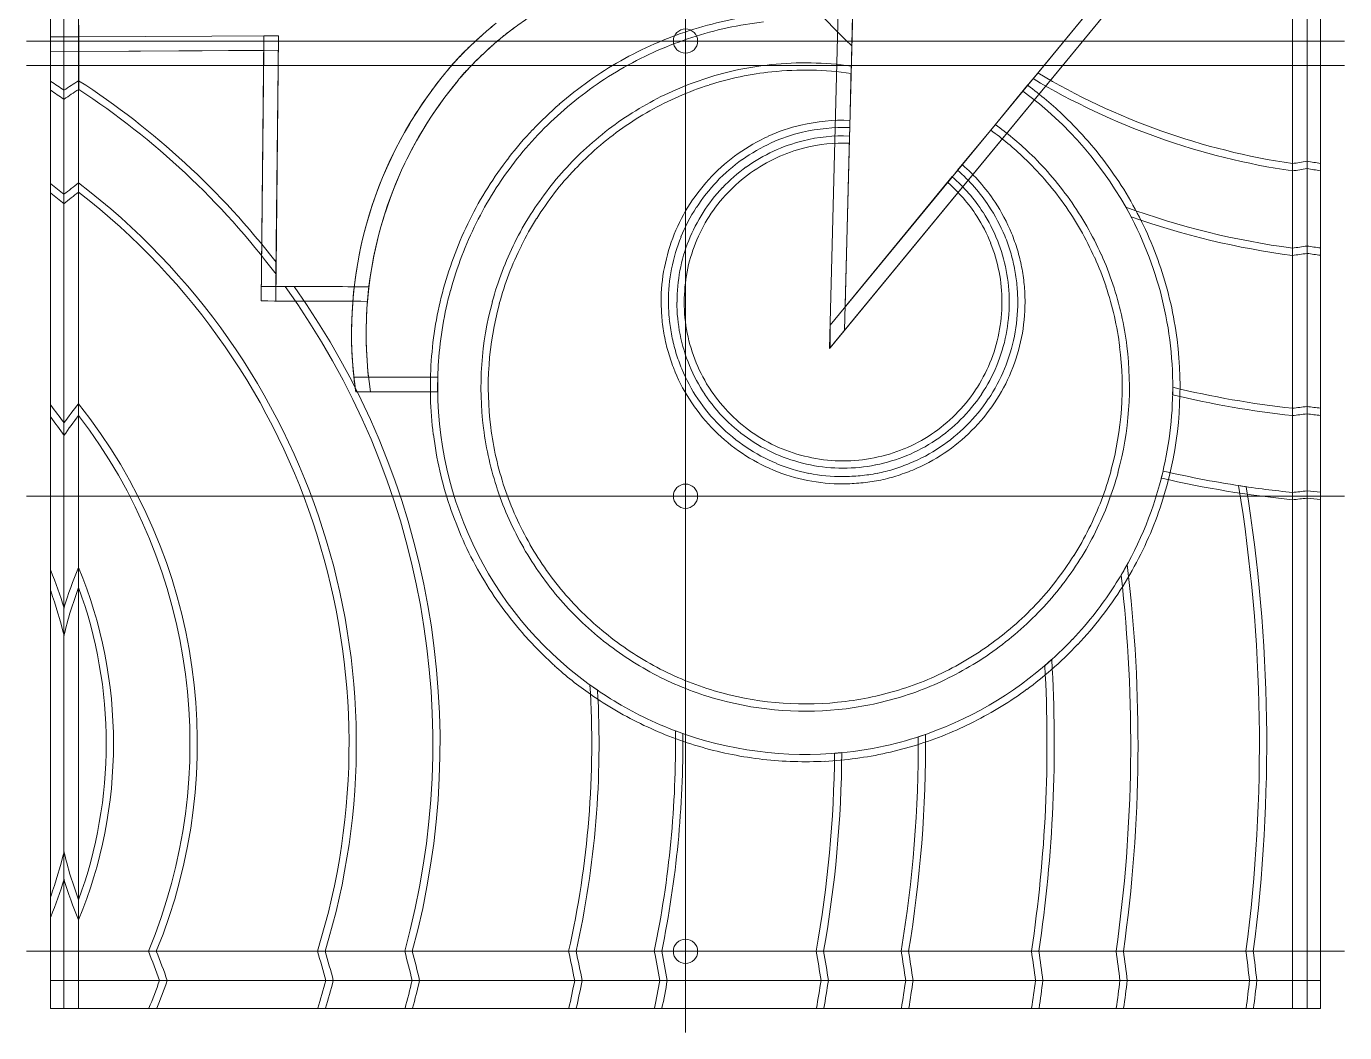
# Model space of a CAD drawing. Header units: millimetres. Extents: x 23331 to 24417, y -3758 to -2124.
# Drawn here: x 23331 to 24417, y -3758 to -2928 of the extents above; entities that cross this region are included whole.
import ezdxf

# ---------------------------------------------------------------- set-up
doc = ezdxf.new("R2010")
doc.units = ezdxf.units.MM
for name, color, linetype, lineweight, true_color in [('black ... sub 1', 18, 'Continuous', 0, 0x000000), ('black ... sub 3', 18, 'Continuous', 0, 0x000000), ('black ... sub 4', 18, 'Continuous', 0, 0x000000), ('black ... sub 5', 18, 'Continuous', 0, 0x000000), ('black ... sub 6', 18, 'Continuous', 0, 0x000000), ('layer 1', 160, 'Continuous', 0, 0x0055ff), ('layer 2', 215, 'Continuous', 0, 0xa349a4), ('layer 3', 2, 'Continuous', 0, 0xffff00), ('layer 4', 253, 'Continuous', 0, 0xa0a0a4), ('layer 5', 9, 'Continuous', 0, 0xc0c0c0), ('layer 6', 1, 'Continuous', 0, 0xff0000), ('layer 7', 30, 'Continuous', 0, 0xff7f00), ('layer 8', 3, 'Continuous', 0, 0x00ff00)]:
    doc.layers.add(name, color=color, linetype=linetype, lineweight=lineweight, true_color=true_color)

msp = doc.modelspace()

# ---------------------------------------------------------------- linework, layer by layer
at = {"layer": 'black ... sub 1'}
for p, q in [((24013.5, -2837.6), (24010.8, -2944.5)), ((23669.8, -3217.6), (23600.6, -3217.6)), ((23669.7, -3229.6), (23602.1, -3229.6)), ((24373.8, -3243.2), (24373.8, -3318.6)), ((24385.8, -3317.3), (24385.8, -3241.7)), ((24396.8, -3318.5), (24396.8, -3243))]:
    msp.add_line(p, q, dxfattribs=at)
for centre, radius, start, end in [((24458, -2472.7), 650, 216.5219, 226.5332), ((23935.7, -3181.7), 337, 186.1296, 188.1858), ((23974.3, -3225.8), 304.7, 178.4645, 180.7216), ((23970.5, -3225.5), 304.7, 345.7145, 359.9383), ((24458, -2472.7), 775, 256.3585, 263.7651), ((24289.6, -2472.7), 775, 276.2349, 277.1281), ((24482, -2472.7), 775, 262.8719, 263.6907), ((24458, -2472.7), 850, 256.9312, 264.317), ((24289.6, -2472.7), 850, 275.683, 276.4965), ((24482, -2472.7), 850, 263.5035, 264.2492)]:
    msp.add_arc(centre, radius, start, end, dxfattribs=at)
at = {"layer": 'black ... sub 3'}
for p, q in [((24009.8, -2513.5), (23992.4, -3194)), ((24004.8, -3179), (24021.8, -2516.1)), ((23526.5, -2936.3), (23524.2, -3154.7)), ((23526.5, -2936.3), (23538.5, -2936.3)), ((23538.5, -2936.3), (23536.2, -3154.8)), ((24151.8, -2981.7), (24164, -2966.9)), ((24385.8, -3115.6), (24385.8, -3039.6)), ((24373.8, -3041.5), (24373.8, -3117.3)), ((24396.8, -3117.1), (24396.8, -3041.4)), ((23524.2, -3154.7), (23536.2, -3154.8)), ((23992.4, -3194), (24004.8, -3179)), ((23602.1, -3229.6), (23614.2, -3229.6))]:
    msp.add_line(p, q, dxfattribs=at)
for centre, radius, start, end in [((23912.4, -3170.4), 312.5, 128.7723, 131.2242), ((23916.4, -3175.8), 307.1, 126.0568, 128.4727), ((23900.5, -3156.8), 294.3, 131.2242, 133.7504), ((23914.9, -3173.9), 304.7, 128.4727, 130.9425), ((23861.5, -3118.1), 239.4, 136.5614, 138.2263), ((23873.7, -3129.7), 256.2, 135.1228, 136.5614), ((23891.6, -3147.6), 281.5, 133.7504, 135.1228), ((23893.1, -3149.7), 272.1, 133.4929, 134.8895), ((23902.5, -3159.6), 285.7, 130.9425, 133.4929), ((24000.4, -3232.3), 419.2, 140.0897, 143.2242), ((23825.4, -3085.9), 191.1, 138.2263, 140.0897), ((23860.7, -3117.8), 226.6, 136.3618, 138.1026), ((23873.9, -3130.4), 244.8, 134.8895, 136.3618), ((23935.7, -3181.7), 325, 140.0748, 188.4902), ((23821.5, -3082.7), 174, 138.1026, 140.9517), ((24458, -2472.7), 575, 239.2473, 261.5828), ((23935.7, -3181.7), 337, 143.5293, 188.1858), ((23970.6, -3227.3), 305.2, 27.6983, 53.5765), ((24289.6, -2472.7), 575, 278.4172, 279.628), ((24482, -2472.7), 575, 260.372, 261.482), ((24458, -2472.7), 650, 250.4818, 262.5598), ((24289.6, -2472.7), 650, 277.4402, 278.5083), ((24482, -2472.7), 650, 261.4917, 262.4709)]:
    msp.add_arc(centre, radius, start, end, dxfattribs=at)
at = {"layer": 'black ... sub 4'}
for p, q in [((24011.5, -2919.4), (24010.2, -2967.3)), ((23350.8, -2937.1), (23361.8, -2937)), ((23350.8, -2949.1), (23350.8, -2937.1)), ((23361.8, -2937), (23350.9, -2937.1)), ((23361.7, -2937), (23373.7, -2937.1)), ((23373.8, -2937.1), (23361.8, -2937)), ((23361.8, -2949), (23361.8, -2937)), ((23373.8, -2937.1), (23373.9, -2937.1)), ((23538.5, -2936.2), (23373.9, -2937.1)), ((23373.9, -2937.1), (23373.9, -2949.1)), ((23538.5, -2936.2), (23538.4, -2948.2)), ((23361.9, -2949), (23350.8, -2949.1)), ((23361.8, -2949), (23373.9, -2949.1)), ((23538.4, -2948.2), (23373.9, -2949.1)), ((24125.3, -3013.9), (24155.6, -2977)), ((24009.2, -3005.8), (24008.8, -3024.8)), ((24089.8, -3057), (24101.8, -3042.4))]:
    msp.add_line(p, q, dxfattribs=at)
for centre, radius, start, end in [((23972, -3224.8), 307.9, 96.4422, 107.956), ((23971.6, -3223.5), 306.5, 107.956, 113.7521), ((23971.6, -3223.5), 306.5, 113.7521, 119.5479), ((23972.1, -3224.4), 307.6, 119.5479, 125.2992), ((23972.3, -3227.2), 262.7, 81.7049, 95.9628), ((23975.2, -3228.9), 313, 125.2992, 131), ((23972.1, -3224.9), 260.4, 95.9628, 107.6415), ((23971.8, -3223.9), 259.3, 113.5184, 119.3943), ((23971.8, -3223.8), 259.2, 107.6415, 113.5184), ((23972.7, -3224.8), 308, 46.1458, 53.569), ((23975.3, -3228.9), 313.1, 131, 136.5725), ((23972.2, -3224.7), 260.2, 119.3943, 125.2236), ((24003.6, -3155.5), 149.7, 87.8223, 103.3925), ((23969.1, -3228.6), 313.2, 41, 46.1458), ((23971.3, -3225.2), 307.7, 136.5725, 142.1939), ((23975, -3228.6), 265, 125.2236, 131), ((24003.8, -3155.4), 149.7, 114.4113, 125.339), ((24003.3, -3154.3), 148.6, 103.3925, 114.4113), ((23972.5, -3225.1), 260.6, 46.2192, 54.1244), ((23975, -3228.7), 265.1, 131, 136.567), ((24003.1, -3154.6), 129.8, 103.8187, 114.7528), ((24003.5, -3156.2), 131.5, 87.7213, 103.8187), ((23969.2, -3228.5), 313.1, 35.4272, 41), ((23970.5, -3224.6), 306.6, 142.1939, 147.8605), ((24004.6, -3156.6), 151.2, 125.339, 136.214), ((24003.4, -3155.2), 130.4, 114.7528, 125.6468), ((23969.4, -3228.4), 265.2, 41, 46.2192), ((23971.6, -3225.4), 260.4, 136.567, 142.1843), ((24003.9, -3155.9), 131.3, 125.6468, 136.5038), ((24002.7, -3156.5), 151.1, 33.4263, 49.0489), ((23973.6, -3225.4), 307.7, 29.8055, 35.4272), ((23970.3, -3224.5), 306.4, 147.8605, 153.5286), ((24004.5, -3156.5), 151, 136.214, 147.1025), ((24003.4, -3155.8), 131.2, 32.7136, 48.867), ((23969.4, -3228.3), 265.1, 35.433, 41), ((23970.9, -3224.8), 259.4, 142.1843, 147.8487), ((24003.8, -3155.8), 131.2, 136.5038, 147.373), ((24004.1, -3155.6), 149.4, 22.3046, 33.4263), ((23974.5, -3224.8), 306.6, 24.1392, 29.8055), ((24003.1, -3155.6), 149.4, 147.1025, 158.0515), ((23973.3, -3225.6), 260.4, 29.8157, 35.433), ((23971.5, -3225), 307.7, 153.5286, 164.7913), ((23970.6, -3224.7), 259.2, 147.8487, 153.5159), ((24003, -3155.3), 130.2, 147.373, 158.2844), ((24004.3, -3155.3), 130.2, 21.7738, 32.7136), ((24002.2, -3155.2), 148.4, 158.0515, 169.066), ((24004.8, -3155.3), 148.7, 16.7006, 22.3046), ((23974.1, -3225.1), 259.4, 24.1513, 29.8157), ((23974.7, -3224.8), 306.4, 18.4715, 24.1392), ((23971.5, -3225.2), 260.2, 153.5159, 164.7836), ((24002.5, -3155.1), 129.7, 158.2844, 169.2), ((24004.7, -3155.1), 129.7, 10.8291, 21.7738), ((24004.9, -3155.3), 148.6, 11.0948, 16.7006), ((24004.3, -3155.6), 150.6, 169.066, 180), ((24004.5, -3155.4), 149, 5.5251, 11.0948), ((23974.4, -3225), 259.2, 18.4841, 24.1513), ((24005.3, -3155.6), 132.5, 169.2, 180), ((24002, -3155.6), 132.5, 0, 10.8291), ((23973.5, -3225.2), 307.7, 7.2089, 18.4715), ((23974.3, -3225.8), 310.7, 164.7913, 176.0003), ((24002.1, -3155.6), 151.4, 0, 5.5251), ((23973.4, -3225.3), 260.2, 7.2164, 18.4841), ((23973.8, -3225.8), 262.5, 164.7836, 187.2164), ((24005.2, -3155.6), 151.4, 180, 185.5898), ((24005.2, -3155.6), 132.5, 180, 191.1786), ((24002.1, -3155.6), 132.4, 348.821, 0), ((24003, -3155.6), 150.5, 348.7577, 0), ((24002.8, -3155.8), 149, 185.5898, 191.225), ((24002.5, -3156.1), 129.7, 191.1786, 202.4753), ((24004.8, -3156.1), 129.7, 337.5239, 348.821), ((24002.4, -3155.9), 148.6, 191.225, 196.8961), ((24005.1, -3156), 148.4, 337.4348, 348.7577), ((23971, -3225.6), 262.5, 344.7836, 7.2164), ((23970.5, -3225.5), 310.7, 344.7911, 7.2089), ((24002.5, -3155.9), 148.7, 196.8961, 202.5649), ((23974.3, -3225.8), 310.7, 176.0003, 187.2092), ((24003.2, -3155.6), 149.5, 202.5648, 213.8131), ((24003, -3155.9), 130.3, 202.4753, 213.7596), ((24004.2, -3155.9), 130.3, 326.2399, 337.5239), ((24004.1, -3155.6), 149.5, 326.1866, 337.4348), ((24003.9, -3155.4), 131.3, 213.7596, 236.2414), ((24003.4, -3155.4), 131.3, 314.9992, 326.2399), ((24004.6, -3154.7), 151.1, 213.8132, 236.1879), ((24002.7, -3154.7), 151.1, 314.9993, 326.1866), ((24003.4, -3155.4), 131.3, 303.7585, 314.9992), ((23971.4, -3226.2), 307.7, 187.2092, 198.4718), ((23971.5, -3226.1), 260.2, 187.2164, 198.4841), ((24003.3, -3156.2), 130.3, 236.2413, 247.5251), ((24004, -3156.2), 130.3, 292.4747, 303.7585), ((24002.7, -3154.7), 151.1, 303.8122, 314.9993), ((24003.1, -3156.7), 129.7, 247.5252, 258.8217), ((24004.2, -3156.7), 129.7, 281.1785, 292.4747), ((24003.6, -3156), 149.5, 236.1879, 247.4359), ((24003.6, -3154), 132.5, 258.8217, 270.0002), ((24003.6, -3154), 132.5, 270.0002, 281.1785), ((24003.6, -3156), 149.5, 292.5644, 303.8122), ((24003.2, -3157.1), 148.4, 247.4359, 258.7583), ((24004, -3156.9), 148.6, 281.225, 286.8958), ((24003.9, -3156.7), 148.7, 286.8958, 292.5644), ((23973.3, -3226.2), 260.2, 333.5159, 344.7836), ((23970.5, -3226.4), 259.2, 198.4841, 204.1513), ((24003.6, -3155), 150.5, 258.7583, 270.0001), ((24003.6, -3154), 151.4, 270.0003, 275.59), ((24003.9, -3156.4), 149, 275.59, 281.225), ((23973.4, -3226.3), 307.7, 333.5285, 344.7911), ((23970.2, -3226.6), 306.4, 198.4718, 204.1395), ((23970.8, -3226.3), 259.4, 204.1513, 209.8157), ((23974.2, -3226.7), 259.2, 327.8487, 333.5159), ((23970.3, -3226.5), 306.6, 204.1395, 209.8056), ((23971.6, -3225.8), 260.4, 209.8157, 215.433), ((23974, -3226.5), 259.4, 322.1843, 327.8487), ((23974.5, -3226.9), 306.4, 327.8604, 333.5285), ((23975.4, -3223.1), 265.1, 215.433, 221), ((23971.3, -3226), 307.7, 209.8056, 215.4273), ((23973.3, -3225.9), 260.4, 316.567, 322.1843), ((23975.4, -3223.1), 265.1, 221, 226.567), ((23974.4, -3226.8), 306.6, 322.1939, 327.8604), ((23975.7, -3222.8), 313.1, 215.4273, 221), ((23969.8, -3222.7), 265.1, 311, 316.567), ((23972.2, -3226.5), 260.4, 226.567, 232.1843), ((23973.5, -3226.2), 307.7, 316.5725, 322.1939), ((23975.3, -3223.2), 312.5, 221, 227.9684), ((23969.8, -3222.7), 265.1, 305.433, 311), ((23971.6, -3227.3), 259.4, 232.1843, 237.8487), ((23972.6, -3226.5), 260.4, 299.8157, 305.433), ((23969.6, -3222.4), 313.1, 311, 316.5725), ((23971.5, -3227.5), 259.2, 237.8487, 243.5159), ((23973, -3227.4), 259.4, 294.1513, 299.8157), ((23971.4, -3227.5), 306.8, 227.9684, 235.0024), ((23971.9, -3226.6), 260.2, 243.5159, 254.7836), ((23973.2, -3227.6), 259.2, 288.4841, 294.1513), ((23969.4, -3222.2), 313.4, 306.3033, 311), ((23972.8, -3226.6), 260.2, 277.2164, 288.4841), ((23972.4, -3226.2), 308.4, 301.5685, 306.3033), ((23971.1, -3227.9), 306.2, 235.0024, 244.5604), ((23972.5, -3224.3), 262.5, 254.7836, 277.2164), ((23973, -3227.3), 307.1, 296.7914, 301.5685), ((23972, -3226), 308.3, 244.5604, 254.0862), ((23973.4, -3228.1), 306.2, 292.0073, 296.7914), ((23973.2, -3227.6), 306.8, 282.4713, 292.0073), ((23972.5, -3224.4), 310, 254.0862, 263.5377), ((23972.6, -3224.9), 309.6, 272.9787, 282.4713), ((23972.6, -3223.7), 310.7, 263.5377, 272.9787)]:
    msp.add_arc(centre, radius, start, end, dxfattribs=at)
at = {"layer": 'black ... sub 5'}
for p, q in [((24373.8, -2712.1), (23992.9, -3174.6)), ((23992.9, -3193.4), (24373.8, -2730.9)), ((23524.3, -3142.7), (23524.2, -3154.7)), ((23992.9, -3193.4), (23992.9, -3174.6))]:
    msp.add_line(p, q, dxfattribs=at)
for centre, radius, start, end in [((23482.7, -27433.8), 24291.1, 89.69271, 89.90182), ((23935.7, -3181.7), 325, 173.1749, 175.3026), ((23482.7, -27433.8), 24279.1, 89.69541, 89.90208)]:
    msp.add_arc(centre, radius, start, end, dxfattribs=at)
at = {"layer": 'black ... sub 6'}
for p, q in [((23350.8, -2973.9), (23350.8, -3065.8)), ((23373.8, -3065.1), (23373.8, -2973.3)), ((23361.8, -3074.6), (23361.8, -2981.2)), ((23536.5, -3122.9), (23536.3, -3142.8)), ((23350.8, -3240.8), (23350.8, -3393.7)), ((23373.8, -3390.9), (23373.8, -3239.5)), ((23361.8, -3430.4), (23361.8, -3255.3)), ((24385.8, -3714.6), (24385.8, -3311.2)), ((24373.8, -3690.6), (24373.8, -3312.5)), ((24396.8, -3737.6), (24396.8, -3312.4)), ((23361.8, -3714.6), (23361.8, -3608.7)), ((23350.8, -3737.6), (23350.8, -3645.4)), ((23373.8, -3690.6), (23373.8, -3648.2)), ((23373.8, -3690.6), (23437.8, -3690.6)), ((23570.5, -3690.6), (23648.6, -3690.6)), ((23777.4, -3690.6), (23854.2, -3690.6)), ((23981.4, -3690.6), (24057.5, -3690.6)), ((24158.8, -3690.6), (24234.5, -3690.6)), ((24335.5, -3690.6), (24373.8, -3690.6)), ((23361.8, -3714.6), (23446.8, -3714.6)), ((23577.4, -3714.6), (23654.7, -3714.6)), ((23782.5, -3714.6), (23858.7, -3714.6)), ((24061.2, -3714.6), (23985.4, -3714.6)), ((24162.1, -3714.6), (24237.7, -3714.6)), ((24338.4, -3714.6), (24385.8, -3714.6)), ((23350.8, -3737.6), (23438.2, -3737.6)), ((23570.8, -3737.6), (23648.9, -3737.6)), ((23854.4, -3737.6), (23777.7, -3737.6)), ((23981.6, -3737.6), (24057.7, -3737.6)), ((24158.9, -3737.6), (24234.7, -3737.6)), ((24335.6, -3737.6), (24396.8, -3737.6))]:
    msp.add_line(p, q, dxfattribs=at)
for centre, radius, start, end in [((22997.6, -3519.5), 650, 55.918, 57.0808), ((23726, -3519.5), 650, 122.8143, 124.082), ((23021.6, -3519.5), 650, 37.6039, 57.1857), ((22997.6, -3519.5), 575, 50.6933, 52.0959), ((23726, -3519.5), 575, 127.7779, 129.3067), ((23021.6, -3519.5), 575, 342.6902, 52.2221), ((23482.7, -27433.8), 24291.1, 89.83829, 89.87352), ((23021.6, -3519.5), 650, 344.7396, 35.4227), ((22997.6, -3519.5), 450, 35.9589, 38.2799), ((23726, -3519.5), 450, 141.5151, 144.0411), ((23021.6, -3519.5), 450, 337.6549, 38.4849), ((23021.6, -3519.5), 1325, 352.5813, 9.2356), ((24458, -2472.7), 844, 261.2361, 264.2764), ((24289.6, -2472.7), 844, 275.7236, 276.5429), ((24482, -2472.7), 844, 263.4571, 264.2082), ((23974.4, -3226.8), 300.6, 322.1939, 331.1335), ((23021.6, -3519.5), 1225, 351.9718, 6.9212), ((22997.6, -3519.5), 375, 13.7541, 19.6112), ((23726, -3519.5), 375, 159.9385, 166.2459), ((23021.6, -3519.5), 375, 339.9385, 20.0615), ((23973.5, -3226.2), 301.7, 316.5725, 322.1939), ((23969.6, -3222.4), 307.1, 310.6771, 316.5725), ((23021.6, -3519.5), 1150, 351.4445, 3.2018), ((23021.6, -3519.5), 775, 347.2468, 3.5832), ((23971.1, -3227.9), 300.2, 234.0924, 244.5604), ((23972, -3226), 302.3, 244.5604, 250.5831), ((23021.6, -3519.5), 850, 348.3884, 0.5644), ((23973.2, -3227.6), 300.8, 282.4713, 289.0763), ((23021.6, -3519.5), 1050, 350.6226, 0.4198), ((23021.6, -3519.5), 975, 349.8939, 359.5329), ((23972.6, -3224.9), 303.6, 274.5152, 282.4713), ((22997.6, -3519.5), 375, 340.3888, 346.2459), ((23726, -3519.5), 375, 193.7541, 200.0615), ((23021.6, -3861.7), 450, 19.0778, 22.3451), ((23021.6, -3861.7), 575, 14.8209, 17.3098), ((23021.6, -3861.7), 650, 13.0784, 15.2604), ((23021.6, -3861.7), 775, 10.9402, 12.7532), ((23021.6, -3861.7), 850, 9.9646, 11.6116), ((23021.6, -3861.7), 975, 8.6765, 10.1061), ((23021.6, -3861.7), 1050, 8.0525, 9.3774), ((23021.6, -3861.7), 1150, 7.3481, 8.5555), ((23021.6, -3861.7), 1225, 6.8961, 8.0282), ((23021.6, -3861.7), 1325, 6.3734, 7.4187), ((23021.6, -3567.5), 450, 337.7925, 340.9222), ((23021.6, -3567.5), 575, 342.7945, 345.1791), ((23021.6, -3567.5), 650, 344.8309, 346.9216), ((23021.6, -3567.5), 775, 347.3226, 349.0598), ((23021.6, -3567.5), 850, 348.4572, 350.0354), ((23021.6, -3567.5), 975, 349.9536, 351.3235), ((23021.6, -3567.5), 1050, 350.6779, 351.9475), ((23021.6, -3567.5), 1150, 351.4949, 352.6519), ((23021.6, -3567.5), 1225, 352.019, 353.1039), ((23021.6, -3567.5), 1325, 352.6249, 353.6266)]:
    msp.add_arc(centre, radius, start, end, dxfattribs=at)
at = {"layer": 'layer 1'}
for p, q in [((24160.1, -2971.6), (24248.5, -2864.2)), ((24373.8, -3047.6), (24373.8, -2908.7)), ((24385.8, -3045.7), (24385.8, -2906.2)), ((24396.8, -3047.5), (24396.8, -2908.5)), ((24373.8, -3249.2), (24373.8, -3111.2)), ((24385.8, -3247.8), (24385.8, -3109.5)), ((24396.8, -3249.1), (24396.8, -3111.1))]:
    msp.add_line(p, q, dxfattribs=at)
for centre, radius, start, end in [((24458, -2472.7), 581, 239.1565, 261.6703), ((24289.6, -2472.7), 581, 278.3297, 279.5276), ((24482, -2472.7), 581, 260.4724, 261.5706), ((24458, -2472.7), 644, 249.8891, 262.4901), ((23973.5, -3225.2), 301.7, 358.6997, 29.3122), ((24289.6, -2472.7), 644, 277.5099, 278.5881), ((24482, -2472.7), 644, 261.4119, 262.4004), ((24458, -2472.7), 781, 256.4577, 263.8132), ((24289.6, -2472.7), 781, 276.1868, 277.0731), ((24482, -2472.7), 781, 262.9269, 263.7394)]:
    msp.add_arc(centre, radius, start, end, dxfattribs=at)
at = {"layer": 'layer 2'}
for p, q in [((23350.7, -2937.1), (23361.9, -2937)), ((23350.7, -2981.1), (23350.7, -2937.1)), ((23361.8, -2988.5), (23361.8, -2937)), ((23373.9, -2937.1), (23361.8, -2937)), ((23373.9, -2937.1), (23538.5, -2936.2)), ((23373.9, -2980.5), (23373.9, -2937.1)), ((23538.5, -2936.2), (23536.4, -3132.7)), ((23350.8, -3250.6), (23350.8, -3058.3)), ((23373.8, -3249.2), (23373.8, -3057.5)), ((23361.8, -3265.6), (23361.8, -3066.9)), ((23612.7, -3217.6), (23669.8, -3217.6)), ((23350.8, -3662.3), (23350.8, -3376.8)), ((23373.8, -3664.7), (23373.8, -3374.3)), ((23361.8, -3631.3), (23361.8, -3407.8)), ((23431.3, -3690.6), (23576.8, -3690.6)), ((23642.4, -3690.6), (23783.6, -3690.6)), ((23848, -3690.6), (23987.5, -3690.6)), ((24051.4, -3690.6), (24164.8, -3690.6)), ((24228.5, -3690.6), (24341.5, -3690.6)), ((23440.5, -3714.6), (23583.6, -3714.6)), ((23648.5, -3714.6), (23788.6, -3714.6)), ((23852.6, -3714.6), (23991.5, -3714.6)), ((24055.1, -3714.6), (24168.2, -3714.6)), ((24231.6, -3714.6), (24344.4, -3714.6)), ((23431.7, -3737.6), (23577.1, -3737.6)), ((23642.7, -3737.6), (23783.8, -3737.6)), ((23848.2, -3737.6), (23987.7, -3737.6)), ((24051.6, -3737.6), (24165, -3737.6)), ((24228.6, -3737.6), (24341.6, -3737.6))]:
    msp.add_line(p, q, dxfattribs=at)
for centre, radius, start, end in [((22997.4, -3519.5), 644, 55.5434, 56.7283), ((23726.2, -3519.5), 644, 123.1654, 124.4566), ((23021.6, -3519.5), 644, 36.9209, 56.8346), ((22997.6, -3519.5), 581, 51.176, 52.5552), ((23726, -3519.5), 581, 127.3207, 128.824), ((23021.6, -3519.5), 581, 342.8745, 52.6793), ((23021.6, -3519.5), 644, 344.5939, 35.8071), ((23486.2, -26457.5), 23314.8, 89.68854, 89.85841), ((23935.7, -3181.7), 325, 173.1749, 186.3569), ((23971.4, -3226.2), 301.7, 178.3793, 235.6778), ((22997.6, -3519.5), 444, 34.8775, 37.2879), ((23726, -3519.5), 444, 142.4997, 145.1225), ((23021.6, -3519.5), 444, 337.3363, 37.5003), ((23973.4, -3226.3), 301.7, 329.2315, 346.863), ((24458, -2472.7), 844, 256.9357, 261.6638), ((23021.6, -3519.5), 1331, 352.6149, 9.1528), ((22997.6, -3519.5), 381, 17.054, 22.0041), ((23726, -3519.5), 381, 157.598, 162.946), ((23021.6, -3519.5), 381, 337.598, 22.402), ((23021.6, -3519.5), 1219, 351.932, 6.5416), ((23973, -3227.3), 301.1, 287.8921, 312.2467), ((23021.6, -3519.5), 1156, 351.4892, 3.4384), ((23021.6, -3519.5), 781, 347.3464, 3.2432), ((23021.6, -3519.5), 844, 348.3047, 0.717), ((23972.5, -3224.4), 304, 249.3948, 275.6706), ((23021.6, -3519.5), 1044, 350.5682, 0.3119), ((23021.6, -3519.5), 981, 349.9564, 359.5678), ((22997.6, -3519.5), 381, 337.9959, 342.946), ((23726, -3519.5), 381, 197.054, 202.402), ((23021.6, -3861.7), 444, 19.3458, 22.6637), ((23021.6, -3861.7), 581, 14.6644, 17.1255), ((23021.6, -3861.7), 644, 13.2024, 15.4061), ((23021.6, -3861.7), 781, 10.8551, 12.6536), ((23021.6, -3861.7), 844, 10.0362, 11.6953), ((23021.6, -3861.7), 981, 8.623, 10.0436), ((23021.6, -3861.7), 1044, 8.099, 9.4318), ((23021.6, -3861.7), 1156, 7.3098, 8.5108), ((23021.6, -3861.7), 1219, 6.9302, 8.068), ((23021.6, -3861.7), 1331, 6.3445, 7.3851), ((23021.6, -3567.5), 444, 337.4761, 340.6542), ((23021.6, -3567.5), 581, 342.9777, 345.3356), ((23021.6, -3567.5), 644, 344.6861, 346.7976), ((23021.6, -3567.5), 781, 347.4216, 349.1449), ((23021.6, -3567.5), 844, 348.374, 349.9638), ((23021.6, -3567.5), 981, 350.0157, 351.377), ((23021.6, -3567.5), 1044, 350.6238, 351.901), ((23021.6, -3567.5), 1156, 351.5393, 352.6902), ((23021.6, -3567.5), 1219, 351.9795, 353.0698), ((23021.6, -3567.5), 1331, 352.6583, 353.6555)]:
    msp.add_arc(centre, radius, start, end, dxfattribs=at)
at = {"layer": 'layer 3'}
for p, q in [((23992.4, -3194), (24009.8, -2513.5)), ((24373.8, -2730.9), (23992.4, -3194))]:
    msp.add_line(p, q, dxfattribs=at)
at = {"layer": 'layer 4'}
for p, q in [((23361.8, -2949), (23361.8, -2734.9)), ((23350.8, -2948.9), (23350.8, -2748.6)), ((23373.8, -2749.8), (23373.9, -2949.1)), ((23350.9, -2949.1), (23361.9, -2949)), ((23373.7, -2949.1), (23361.7, -2949)), ((23373.9, -2949.1), (23526.4, -2948.3)), ((23526.4, -2948.3), (23524.2, -3154.7))]:
    msp.add_line(p, q, dxfattribs=at)
for centre, radius, start, end in [((23913.6, -3171.9), 302.3, 123.9723, 126.3736), ((23914, -3172.4), 303, 126.3736, 128.7723), ((23912.4, -3170.4), 300.5, 128.7723, 131.2242), ((23891.6, -3147.6), 269.5, 133.7504, 135.1228), ((23900.5, -3156.8), 282.3, 131.2242, 133.7504), ((23861.5, -3118.1), 227.4, 136.5614, 138.2263), ((23873.7, -3129.7), 244.2, 135.1228, 136.5614), ((23935.7, -3181.7), 325, 140.0861, 175.3026), ((24000.4, -3232.3), 407.2, 140.7277, 140.9938), ((23825.4, -3085.9), 179.1, 138.2263, 140.9478), ((23482.7, -27433.8), 24279.1, 89.69541, 89.90208)]:
    msp.add_arc(centre, radius, start, end, dxfattribs=at)
at = {"layer": 'layer 5'}
msp.add_line((23669.7, -3229.6), (23602.1, -3229.6), dxfattribs=at)
for centre, radius, start, end in [((23914.9, -3173.9), 316.7, 128.4727, 130.9425), ((23972, -3224.8), 301.9, 96.4422, 107.956), ((23902.5, -3159.6), 297.7, 130.9425, 133.4929), ((23971.6, -3223.5), 300.5, 107.956, 113.7521), ((23860.7, -3117.8), 238.6, 136.3618, 138.1026), ((23873.9, -3130.4), 256.8, 134.8895, 136.3618), ((23893.1, -3149.7), 284.1, 133.4929, 134.8895), ((23971.6, -3223.5), 300.5, 113.7521, 119.5479), ((24100.8, -3316.3), 550.1, 140.0895, 140.6799), ((23821.5, -3082.7), 186, 138.1026, 140.0894), ((23972.1, -3224.4), 301.6, 119.5479, 125.2992), ((23935.7, -3181.7), 337, 141.3962, 188.1858), ((23967.3, -3206.9), 377.5, 140.6799, 141.3962), ((23891.2, -3147.3), 280.8, 142.3301, 143.3571), ((23975.2, -3228.9), 307, 125.2992, 131), ((23975.3, -3228.9), 307.1, 131, 136.5725), ((23971.3, -3225.2), 301.7, 136.5725, 142.1939), ((23970.5, -3224.6), 300.6, 142.1939, 147.8605), ((23970.3, -3224.5), 300.4, 147.8605, 153.5286), ((23971.5, -3225), 301.7, 153.5286, 164.7913), ((23974.3, -3225.8), 304.7, 164.7913, 176.0003), ((23974.3, -3225.8), 304.7, 176.0003, 180.7216)]:
    msp.add_arc(centre, radius, start, end, dxfattribs=at)
at = {"layer": 'layer 6'}
for p, q in [((24010.4, -2961.2), (24009.1, -3011.8)), ((24129.1, -3009.2), (24098, -3047))]:
    msp.add_line(p, q, dxfattribs=at)
for centre, radius, start, end in [((23972.1, -3224.9), 266.4, 95.9628, 107.6415), ((23972.3, -3227.2), 268.7, 81.8582, 95.9628), ((23971.8, -3223.8), 265.2, 107.6415, 113.5184), ((23971.8, -3223.9), 265.3, 113.5184, 119.3943), ((23972.2, -3224.7), 266.2, 119.3943, 125.2236), ((23975, -3228.6), 271, 125.2236, 131), ((24003.3, -3154.3), 142.6, 103.3925, 114.4113), ((24003.6, -3155.5), 143.7, 87.7925, 103.3925), ((23972.5, -3225.1), 266.6, 46.2192, 54.0435), ((23975, -3228.7), 271.1, 131, 136.567), ((24003.8, -3155.4), 143.7, 114.4113, 125.339), ((24004.6, -3156.6), 145.2, 125.339, 136.214), ((23969.4, -3228.4), 271.2, 41, 46.2192), ((23971.6, -3225.4), 266.4, 136.567, 142.1843), ((24002.7, -3156.5), 145.1, 33.4263, 48.9881), ((23969.4, -3228.3), 271.1, 35.433, 41), ((23970.9, -3224.8), 265.4, 142.1843, 147.8487), ((24004.5, -3156.5), 145, 136.214, 147.1025), ((23973.3, -3225.6), 266.4, 29.8157, 35.433), ((23970.6, -3224.7), 265.2, 147.8487, 153.5159), ((24003.1, -3155.6), 143.4, 147.1025, 158.0515), ((24004.1, -3155.6), 143.4, 22.3046, 33.4263), ((23974.1, -3225.1), 265.4, 24.1513, 29.8157), ((24002.2, -3155.2), 142.4, 158.0515, 169.066), ((24004.8, -3155.3), 142.7, 16.7006, 22.3046), ((23971.5, -3225.2), 266.2, 153.5159, 164.7836), ((24004.9, -3155.3), 142.6, 11.0948, 16.7006), ((23974.4, -3225), 265.2, 18.4841, 24.1513), ((24004.3, -3155.6), 144.6, 169.066, 180), ((24004.5, -3155.4), 143, 5.5251, 11.0948), ((24002.1, -3155.6), 145.4, 0, 5.5251), ((23973.4, -3225.3), 266.2, 7.2164, 18.4841), ((23973.8, -3225.8), 268.5, 164.7836, 187.2164), ((24005.2, -3155.6), 145.4, 180, 185.5898), ((24003, -3155.6), 144.5, 348.7577, 0), ((24002.8, -3155.8), 143, 185.5898, 191.225), ((24002.4, -3155.9), 142.6, 191.225, 196.8961), ((24005.1, -3156), 142.4, 337.4348, 348.7577), ((23971, -3225.6), 268.5, 344.7836, 7.2164), ((24002.5, -3155.9), 142.7, 196.8961, 202.5649), ((24003.2, -3155.6), 143.5, 202.5648, 213.8131), ((24004.1, -3155.6), 143.5, 326.1866, 337.4348), ((24004.6, -3154.7), 145.1, 213.8132, 236.1879), ((24002.7, -3154.7), 145.1, 314.9993, 326.1866), ((24002.7, -3154.7), 145.1, 303.8122, 314.9993), ((23971.5, -3226.1), 266.2, 187.2164, 198.4841), ((24003.6, -3156), 143.5, 236.1879, 247.4359), ((24003.6, -3156), 143.5, 292.5644, 303.8122), ((24003.2, -3157.1), 142.4, 247.4359, 258.7583), ((24003.9, -3156.7), 142.7, 286.8958, 292.5644), ((24003.6, -3155), 144.5, 258.7583, 270.0001), ((24003.6, -3154), 145.4, 270.0003, 275.59), ((24003.9, -3156.4), 143, 275.59, 281.225), ((24004, -3156.9), 142.6, 281.225, 286.8958), ((23973.3, -3226.2), 266.2, 333.5159, 344.7836), ((23970.5, -3226.4), 265.2, 198.4841, 204.1513), ((23970.8, -3226.3), 265.4, 204.1513, 209.8157), ((23974.2, -3226.7), 265.2, 327.8487, 333.5159), ((23971.6, -3225.8), 266.4, 209.8157, 215.433), ((23974, -3226.5), 265.4, 322.1843, 327.8487), ((23975.4, -3223.1), 271.1, 215.433, 221), ((23973.3, -3225.9), 266.4, 316.567, 322.1843), ((23975.4, -3223.1), 271.1, 221, 226.567), ((23969.8, -3222.7), 271.1, 311, 316.567), ((23972.2, -3226.5), 266.4, 226.567, 232.1843), ((23969.8, -3222.7), 271.1, 305.433, 311), ((23971.6, -3227.3), 265.4, 232.1843, 237.8487), ((23971.5, -3227.5), 265.2, 237.8487, 243.5159), ((23972.6, -3226.5), 266.4, 299.8157, 305.433), ((23973, -3227.4), 265.4, 294.1513, 299.8157), ((23971.9, -3226.6), 266.2, 243.5159, 254.7836), ((23973.2, -3227.6), 265.2, 288.4841, 294.1513), ((23972.5, -3224.3), 268.5, 254.7836, 277.2164), ((23972.8, -3226.6), 266.2, 277.2164, 288.4841)]:
    msp.add_arc(centre, radius, start, end, dxfattribs=at)
at = {"layer": 'layer 7'}
for p in [(24008.9, -3018.8), (24093.6, -3052.3)]:
    msp.add_line(p, (24005.3, -3159.5), dxfattribs=at)
for centre, radius, start, end in [((24003.5, -3156.2), 137.5, 87.7568, 103.8187), ((24003.1, -3154.6), 135.8, 103.8187, 114.7528), ((24003.4, -3155.2), 136.4, 114.7528, 125.6468), ((24003.9, -3155.9), 137.3, 125.6468, 136.5038), ((24003.8, -3155.8), 137.2, 136.5038, 147.373), ((24003.4, -3155.8), 137.2, 32.7136, 48.9399), ((24003, -3155.3), 136.2, 147.373, 158.2844), ((24004.3, -3155.3), 136.2, 21.7738, 32.7136), ((24002.5, -3155.1), 135.7, 158.2844, 169.2), ((24004.7, -3155.1), 135.7, 10.8291, 21.7738), ((24005.3, -3155.6), 138.5, 169.2, 180), ((24002, -3155.6), 138.5, 0, 10.8291), ((24005.2, -3155.6), 138.5, 180, 191.1786), ((24002.1, -3155.6), 138.4, 348.821, 0), ((24002.5, -3156.1), 135.7, 191.1786, 202.4753), ((24004.8, -3156.1), 135.7, 337.5239, 348.821), ((24003, -3155.9), 136.3, 202.4753, 213.7596), ((24004.2, -3155.9), 136.3, 326.2399, 337.5239), ((24003.9, -3155.4), 137.3, 213.7596, 236.2414), ((24003.4, -3155.4), 137.3, 314.9992, 326.2399), ((24003.4, -3155.4), 137.3, 303.7585, 314.9992), ((24003.3, -3156.2), 136.3, 236.2413, 247.5251), ((24004, -3156.2), 136.3, 292.4747, 303.7585), ((24003.1, -3156.7), 135.7, 247.5252, 258.8217), ((24003.6, -3154), 138.5, 258.8217, 270.0002), ((24003.6, -3154), 138.5, 270.0002, 281.1785), ((24004.2, -3156.7), 135.7, 281.1785, 292.4747)]:
    msp.add_arc(centre, radius, start, end, dxfattribs=at)
at = {"layer": 'layer 8'}
for p, q in [((23873.8, -3757.6), (23873.8, -2123.6)), ((23350.8, -3737.6), (23350.8, -2143.6)), ((23361.8, -3737.6), (23361.8, -2143.6)), ((23373.8, -3737.6), (23373.8, -2143.6)), ((24373.8, -2143.6), (24373.8, -3737.6)), ((24385.8, -2143.6), (24385.8, -3737.6)), ((24396.8, -2143.6), (24396.8, -3737.6)), ((23330.8, -2940.6), (24416.8, -2940.6)), ((23330.8, -2960.6), (24416.8, -2960.6)), ((23330.8, -3315.6), (24416.8, -3315.6)), ((24416.8, -3690.6), (23330.8, -3690.6)), ((24396.8, -3714.6), (23350.8, -3714.6)), ((24396.8, -3737.6), (23350.8, -3737.6))]:
    msp.add_line(p, q, dxfattribs=at)
for centre in [(23873.8, -2940.6), (23873.8, -3315.6), (23873.8, -3690.6)]:
    msp.add_circle(centre, 10, dxfattribs=at)

doc.saveas('drawing.dxf')
